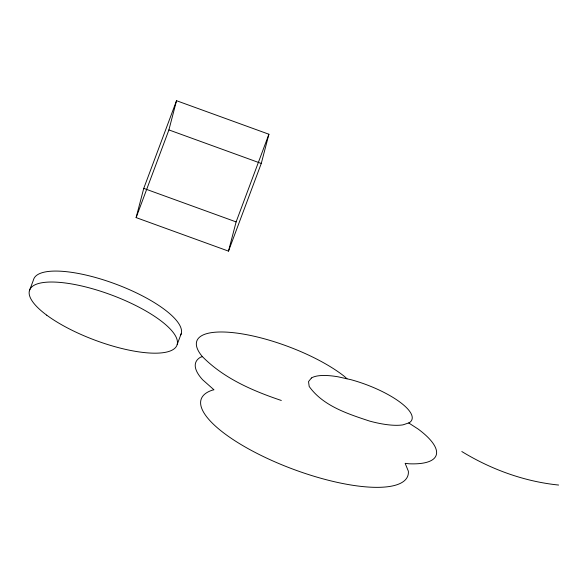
<?xml version="1.0" encoding="UTF-8"?>
<svg xmlns="http://www.w3.org/2000/svg" width="588" height="588" viewBox="0 0 588 588"><rect width="100%" height="100%" fill="white"/><g stroke="black" fill="none" stroke-linecap="round" stroke-linejoin="round"><path stroke-width="0.88" d="M136.122 217.597L143.751 188.381L176.532 100.702L268.907 134.233L261.278 163.449L228.497 251.127L136.122 217.597L168.903 129.919L176.532 100.702M228.497 251.127L236.119 221.911L268.907 134.233M29.4 290.781L33.501 279.822A78.652 24.042 20.5 0 1 115.902 284.158A78.652 24.042 20.5 0 1 180.744 334.932M177.201 344.428L181.295 333.469M202.426 356.622L200.552 357.203A88.156 26.952 20.5 0 0 202.654 379.775L213.981 389.822L213.025 389.954A110.199 33.685 20.5 0 0 280.623 464.285A110.199 33.685 20.5 0 0 408.351 471.179L405.154 463.337L409.057 463.778A82.643 25.262 20.5 0 0 418.127 429.042L408.704 422.948M558.6 485.041C524.393 481.572 491.076 469.422 461.815 451.525M281.321 400.472C252.715 390.851 223.705 378.363 202.272 356.482A87.355 26.703 20.5 0 1 238.302 333.3A87.355 26.703 20.5 0 1 344.575 376.54L346.964 378.797M168.903 129.919L261.278 163.449M143.751 188.381L236.119 221.911M311.405 378.003L308.531 381.597L309.192 386.478C323.091 405.985 347.765 413.849 369.573 421.074A55.096 16.846 20.5 0 0 402.993 424.852L409.197 422.779A55.096 16.846 20.5 0 0 351.029 379.708L338.115 376.812A55.096 16.846 20.5 0 0 311.405 378.003M46.731 315.168A78.652 24.042 20.5 0 0 173.1 349.566A78.652 24.042 20.5 0 0 90.067 288.083A78.652 24.042 20.5 0 0 46.731 315.168"/></g></svg>
